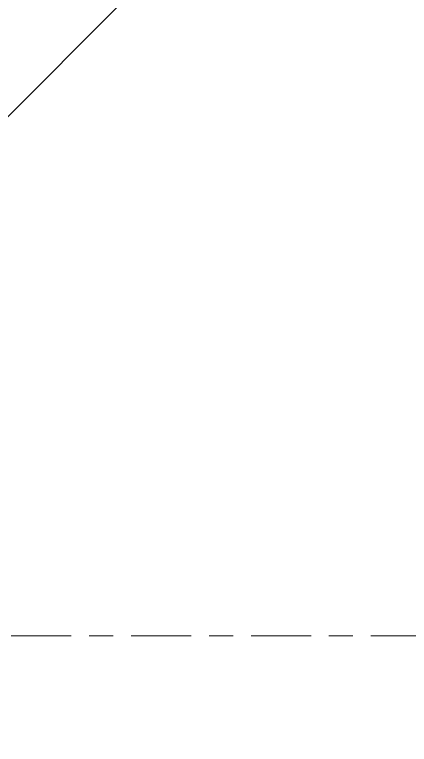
# Model space of a CAD drawing. Header units: millimetres. Extents: x 31919 to 91448, y -42770 to 34550.
# Drawn here: x 80541.6 to 80646.1, y 25971.3 to 26164.4 of the extents above; entities that cross this region are included whole.
import ezdxf

# ---------------------------------------------------------------- set-up
doc = ezdxf.new("R2010")
doc.units = ezdxf.units.MM
doc.linetypes.add('Centre', pattern=[31.75, 6.35, -4.7625, 15.875, -4.7625])
doc.layers.add('A-FLOR-LEVL-2', color=51, linetype='Centre', lineweight=9)
doc.layers.add('S-STRS-1', color=253, linetype='Continuous', lineweight=18)
pattern_1 = [(50, (80851.1, 15225), (546.553, -47.817), [57.15, -628.65]), (355, (80851.1, 15225), (-105.728, 573.17), [45.72, -502.92]), (100.451, (80896.66, 15221), (440.828, 525.35), [48.57, -534.27]), (46.184, (80851.1, 15377.4), (813.237, -126.13), [85.725, -942.975]), (96.636, (80918.9, 15366.9), (712.207, 742.283), [72.855, -801.405]), (351.184, (80851.1, 15377.4), (712.215, 742.276), [68.58, -754.38]), (21, (80927.3, 15339.3), (454.843, -306.796), [57.15, -628.65]), (326, (80927.3, 15339.3), (185.406, 552.564), [45.72, -502.92]), (71.451, (80965.2, 15313.73), (640.251, 245.764), [48.57, -534.27]), (37.5, (80851.11, 15225), (9.2664, 253.665), [5.029, -491.795, 5.029, -505.511, -504.825]), (37.5, (80851.11, 15225), (9.2664, 253.665), [-1007.364, 5.029, -499.796]), (7.5, (80851.1, 15225), (200.4594, 300.5414), [5.029, -286.055, 5.029, -480.365, -192.405]), (7.5, (80851.1, 15225), (200.4594, 300.5414), [-776.478, 5.029, -187.376]), (327.5, (80681.19, 15225), (406.773, -17.1864), [5.029, -185.471, 5.029, -589.331, -788.67]), (327.5, (80681.19, 15225), (406.773, -17.1864), [-784.86, 5.029, -783.641]), (317.5, (80605, 15225), (444.388, 76.28), [5.029, -242.621, 5.029, -389.687, -560.07]), (317.5, (80605, 15225), (444.388, 76.28), [-642.366, 5.03, -555.04]), (45, (80851.1, 15225), (-188.5854, 188.5854), []), (45, (80851.1, 15510.75), (-188.5854, 188.5854), [])]

msp = doc.modelspace()

# ---------------------------------------------------------------- hatches: boundary and pattern name
at = {"layer": 'S-STRS-1'}
h = msp.add_hatch(dxfattribs=at)
h.set_pattern_fill('FP_7', color=256, style=0, pattern_type=2)
h.set_pattern_definition(pattern_1)
h.paths.add_polyline_path([(80429.87, 25817.56), (82509.87, 27257.56), (82509.87, 27440), (82249.87, 27440), (82249.87, 27260), (81989.87, 27260), (81989.87, 27080), (81729.87, 27080), (81729.87, 26900), (81469.87, 26900), (81469.87, 26720), (81209.87, 26720), (81209.87, 26540), (80949.87, 26540), (80949.87, 26360), (80689.87, 26360), (80689.87, 26180), (80429.87, 26180), (80429.87, 25886.41)])
h = msp.add_hatch(dxfattribs=at)
h.set_pattern_fill('FP_7', color=256, style=0, pattern_type=2)
h.set_pattern_definition(pattern_1)
h.paths.add_polyline_path([(80429.87, 25817.56), (82509.87, 27257.56), (82509.87, 27440), (82249.87, 27440), (82249.87, 27260), (81989.87, 27260), (81989.87, 27080), (81729.87, 27080), (81729.87, 26900), (81469.87, 26900), (81469.87, 26720), (81209.87, 26720), (81209.87, 26540), (80949.87, 26540), (80949.87, 26360), (80689.87, 26360), (80689.87, 26180), (80429.87, 26180), (80429.87, 25886.41)])

# ---------------------------------------------------------------- linework, layer by layer
at = {"layer": 'A-FLOR-LEVL-2'}
msp.add_line((76052.85, 26000), (87438.45, 26000), dxfattribs=at)

doc.saveas('drawing.dxf')
